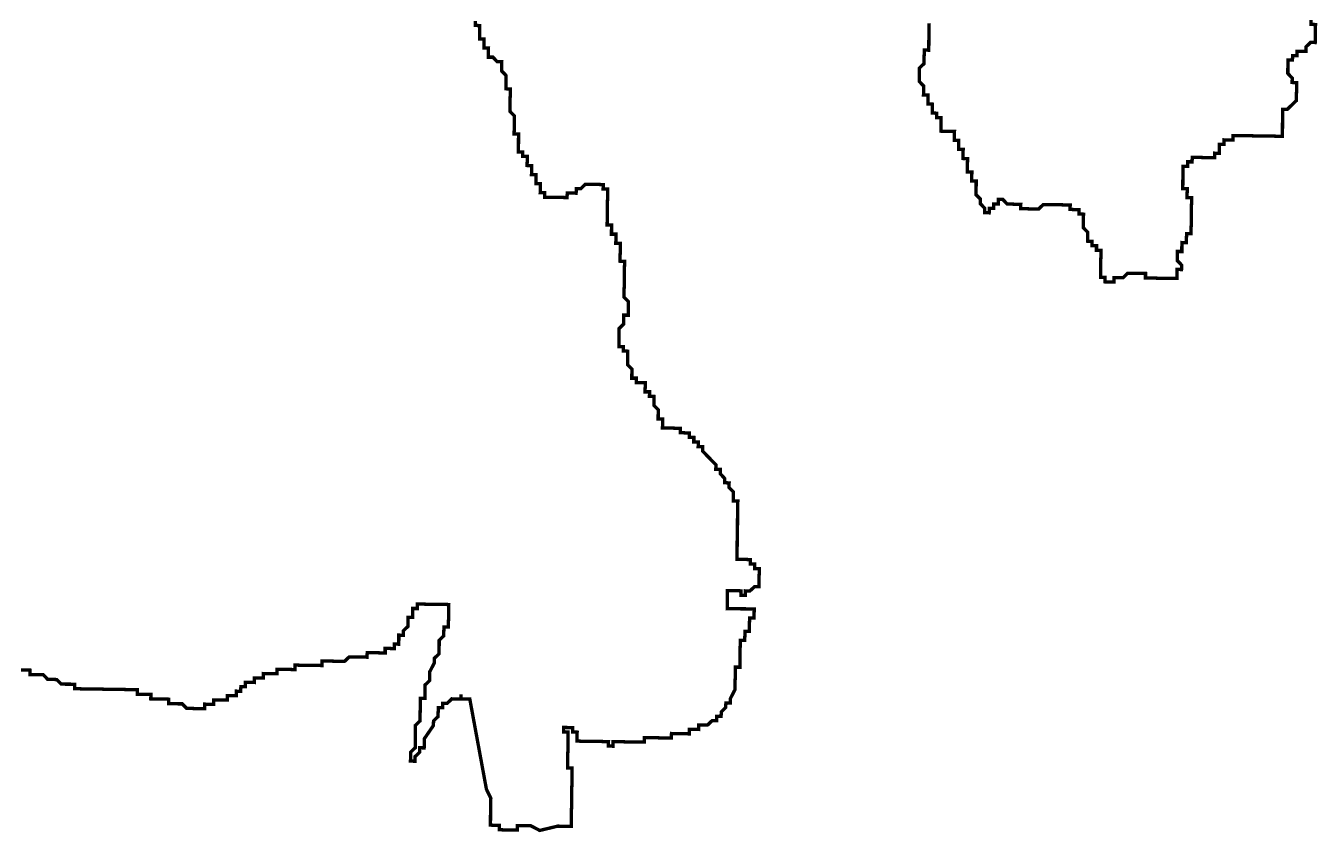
# Model space of a CAD drawing. Header units: metres. Extents: x 257673 to 289848, y 2129691 to 2228029.
# Drawn here: x 273009 to 274152, y 2154654 to 2155368 of the extents above; entities that cross this region are included whole.
import ezdxf

# ---------------------------------------------------------------- set-up
doc = ezdxf.new("R2010")
doc.units = ezdxf.units.M
doc.header["$MEASUREMENT"] = 0
doc.layers.add('HAZARDS LINE', color=1, linetype='Continuous')

msp = doc.modelspace()

# ---------------------------------------------------------------- linework, layer by layer
at = {"layer": 'HAZARDS LINE', "lineweight": 18}
for points in [[(273005, 2154797.4, 2.98, 2.98, 0), (273009, 2154797.4, 2.98, 2.98, 0), (273013, 2154797.3, 2.98, 2.98, 0), (273012.9, 2154793.3, 2.98, 2.98, 0), (273016.9, 2154793.3, 2.98, 2.98, 0), (273020.8, 2154793.2, 2.98, 2.98, 0), (273024.8, 2154793.2, 2.98, 2.98, 0), (273028.7, 2154789.1, 2.98, 2.98, 0), (273032.7, 2154789.1, 2.98, 2.98, 0), (273036.7, 2154789, 2.98, 2.98, 0), (273040.6, 2154785, 2.98, 2.98, 0), (273044.6, 2154784.9, 2.98, 2.98, 0), (273048.6, 2154784.9, 2.98, 2.98, 0), (273052.5, 2154784.8, 2.98, 2.98, 0), (273052.5, 2154780.8, 2.98, 2.98, 0), (273056.4, 2154780.8, 2.98, 2.98, 0), (273060.4, 2154780.7, 2.98, 2.98, 0), (273064.4, 2154780.7, 2.98, 2.98, 0), (273068.4, 2154780.6, 2.98, 2.98, 0), (273072.3, 2154780.5, 2.98, 2.98, 0), (273076.3, 2154780.5, 2.98, 2.98, 0), (273080.3, 2154780.4, 2.98, 2.98, 0), (273084.3, 2154780.4, 2.98, 2.98, 0), (273088.2, 2154780.3, 2.98, 2.98, 0), (273092.2, 2154780.2, 2.98, 2.98, 0), (273096.2, 2154780.2, 2.98, 2.98, 0), (273100.2, 2154780.1, 2.98, 2.98, 0), (273104.1, 2154780.1, 2.98, 2.98, 0), (273108.1, 2154780, 2.98, 2.98, 0), (273108.1, 2154776, 2.98, 2.98, 0), (273112, 2154776, 2.98, 2.98, 0), (273116, 2154775.9, 2.98, 2.98, 0), (273120, 2154775.8, 2.98, 2.98, 0), (273119.9, 2154771.9, 2.98, 2.98, 0), (273123.9, 2154771.8, 2.98, 2.98, 0), (273127.9, 2154771.8, 2.98, 2.98, 0), (273131.8, 2154771.7, 2.98, 2.98, 0), (273135.8, 2154771.6, 2.98, 2.98, 0), (273135.8, 2154767.7, 2.98, 2.98, 0), (273139.7, 2154767.6, 2.98, 2.98, 0), (273143.7, 2154767.5, 2.98, 2.98, 0), (273147.7, 2154767.5, 2.98, 2.98, 0), (273151.6, 2154763.5, 2.98, 2.98, 0), (273155.6, 2154763.4, 2.98, 2.98, 0), (273159.6, 2154763.3, 2.98, 2.98, 0), (273163.5, 2154763.3, 2.98, 2.98, 0), (273167.5, 2154763.2, 2.98, 2.98, 0), (273167.6, 2154767.2, 2.98, 2.98, 0), (273171.5, 2154767.1, 2.98, 2.98, 0), (273175.5, 2154767.1, 2.98, 2.98, 0), (273175.6, 2154771, 2.98, 2.98, 0), (273179.5, 2154771, 2.98, 2.98, 0), (273183.5, 2154770.9, 2.98, 2.98, 0), (273187.5, 2154770.9, 2.98, 2.98, 0), (273187.6, 2154774.8, 2.98, 2.98, 0), (273191.5, 2154774.8, 2.98, 2.98, 0), (273195.5, 2154774.7, 2.98, 2.98, 0), (273195.6, 2154778.7, 2.98, 2.98, 0), (273199.5, 2154778.6, 2.98, 2.98, 0), (273199.6, 2154782.6, 2.98, 2.98, 0), (273203.6, 2154782.6, 2.98, 2.98, 0), (273203.6, 2154786.5, 2.98, 2.98, 0), (273207.6, 2154786.5, 2.98, 2.98, 0), (273211.6, 2154786.4, 2.98, 2.98, 0), (273211.6, 2154790.4, 2.98, 2.98, 0), (273215.6, 2154790.3, 2.98, 2.98, 0), (273219.6, 2154790.3, 2.98, 2.98, 0), (273219.6, 2154794.3, 2.98, 2.98, 0), (273223.6, 2154794.2, 2.98, 2.98, 0), (273227.6, 2154794.1, 2.98, 2.98, 0), (273231.6, 2154794.1, 2.98, 2.98, 0), (273231.6, 2154798.1, 2.98, 2.98, 0), (273235.6, 2154798, 2.98, 2.98, 0), (273239.6, 2154797.9, 2.98, 2.98, 0), (273243.6, 2154797.9, 2.98, 2.98, 0), (273247.5, 2154797.8, 2.98, 2.98, 0), (273247.6, 2154801.8, 2.98, 2.98, 0), (273251.6, 2154801.7, 2.98, 2.98, 0), (273255.5, 2154801.7, 2.98, 2.98, 0), (273259.5, 2154801.6, 2.98, 2.98, 0), (273263.5, 2154801.6, 2.98, 2.98, 0), (273267.5, 2154801.5, 2.98, 2.98, 0), (273271.4, 2154801.4, 2.98, 2.98, 0), (273271.5, 2154805.4, 2.98, 2.98, 0), (273275.5, 2154805.4, 2.98, 2.98, 0), (273279.5, 2154805.3, 2.98, 2.98, 0), (273283.4, 2154805.2, 2.98, 2.98, 0), (273287.4, 2154805.2, 2.98, 2.98, 0), (273291.4, 2154805.1, 2.98, 2.98, 0), (273295.4, 2154809, 2.98, 2.98, 0), (273299.4, 2154809, 2.98, 2.98, 0), (273303.4, 2154808.9, 2.98, 2.98, 0), (273307.3, 2154808.9, 2.98, 2.98, 0), (273311.3, 2154808.8, 2.98, 2.98, 0), (273311.4, 2154812.8, 2.98, 2.98, 0), (273319.3, 2154812.7, 2.98, 2.98, 0), (273323.3, 2154812.6, 2.98, 2.98, 0), (273327.3, 2154812.5, 2.98, 2.98, 0), (273327.3, 2154816.5, 2.98, 2.98, 0), (273331.3, 2154816.5, 2.98, 2.98, 0), (273335.3, 2154816.4, 2.98, 2.98, 0), (273335.3, 2154820.4, 2.98, 2.98, 0), (273339.3, 2154820.3, 2.98, 2.98, 0), (273339.4, 2154824.3, 2.98, 2.98, 0), (273339.4, 2154828.3, 2.98, 2.98, 0), (273343.4, 2154828.2, 2.98, 2.98, 0), (273343.5, 2154832.2, 2.98, 2.98, 0), (273347.5, 2154836.1, 2.98, 2.98, 0), (273347.6, 2154840.1, 2.98, 2.98, 0), (273347.6, 2154844, 2.98, 2.98, 0), (273351.6, 2154844, 2.98, 2.98, 0), (273351.6, 2154848, 2.98, 2.98, 0), (273351.7, 2154851.9, 2.98, 2.98, 0), (273355.7, 2154851.9, 2.98, 2.98, 0), (273355.7, 2154855.9, 2.98, 2.98, 0), (273359.7, 2154855.8, 2.98, 2.98, 0), (273363.7, 2154855.7, 2.98, 2.98, 0), (273367.7, 2154855.7, 2.98, 2.98, 0), (273371.6, 2154855.6, 2.98, 2.98, 0), (273375.6, 2154855.6, 2.98, 2.98, 0), (273379.6, 2154855.5, 2.98, 2.98, 0), (273383.6, 2154855.4, 2.98, 2.98, 0), (273383.5, 2154851.5, 2.98, 2.98, 0), (273383.4, 2154847.5, 2.98, 2.98, 0), (273383.4, 2154843.5, 2.98, 2.98, 0), (273383.3, 2154839.5, 2.98, 2.98, 0), (273383.3, 2154835.6, 2.98, 2.98, 0), (273379.3, 2154835.6, 2.98, 2.98, 0), (273379.2, 2154831.6, 2.98, 2.98, 0), (273379.2, 2154827.7, 2.98, 2.98, 0), (273375.1, 2154823.8, 2.98, 2.98, 0), (273375.1, 2154819.8, 2.98, 2.98, 0), (273375, 2154815.8, 2.98, 2.98, 0), (273375, 2154811.8, 2.98, 2.98, 0), (273370.9, 2154807.9, 2.98, 2.98, 0), (273370.9, 2154803.9, 2.98, 2.98, 0), (273366.8, 2154796, 2.98, 2.98, 0), (273366.7, 2154792.1, 2.98, 2.98, 0), (273366.7, 2154788.1, 2.98, 2.98, 0), (273362.6, 2154784.2, 2.98, 2.98, 0), (273362.5, 2154776.2, 2.98, 2.98, 0), (273362.5, 2154772.3, 2.98, 2.98, 0), (273358.5, 2154772.3, 2.98, 2.98, 0), (273358.4, 2154768.3, 2.98, 2.98, 0), (273358.2, 2154756.4, 2.98, 2.98, 0), (273358.2, 2154752.4, 2.98, 2.98, 0), (273354.1, 2154748.5, 2.98, 2.98, 0), (273354.1, 2154744.5, 2.98, 2.98, 0), (273354, 2154736.6, 2.98, 2.98, 0), (273353.9, 2154728.6, 2.98, 2.98, 0), (273349.8, 2154724.7, 2.98, 2.98, 0), (273349.8, 2154720.7, 2.98, 2.98, 0), (273349.7, 2154716.8, 2.98, 2.98, 0), (273353.7, 2154716.7, 2.98, 2.98, 0), (273353.7, 2154720.7, 2.98, 2.98, 0), (273357.8, 2154724.6, 2.98, 2.98, 0), (273357.8, 2154728.6, 2.98, 2.98, 0), (273361.8, 2154728.5, 2.98, 2.98, 0), (273361.9, 2154732.5, 2.98, 2.98, 0), (273361.9, 2154736.5, 2.98, 2.98, 0), (273370, 2154748.3, 2.98, 2.98, 0), (273370.1, 2154752.3, 2.98, 2.98, 0), (273374.1, 2154756.2, 2.98, 2.98, 0), (273374.2, 2154760.1, 2.98, 2.98, 0), (273374.3, 2154764.1, 2.98, 2.98, 0), (273378.2, 2154764.1, 2.98, 2.98, 0), (273378.3, 2154768, 2.98, 2.98, 0), (273382.3, 2154768, 2.98, 2.98, 0), (273386.3, 2154771.9, 2.98, 2.98, 0), (273390.3, 2154771.8, 2.98, 2.98, 0), (273394.3, 2154771.8, 2.98, 2.98, 0), (273394.3, 2154775.8, 2.98, 2.98, 0), (273394.3, 2154771.8, 2.98, 2.98, 0), (273398.2, 2154771.7, 2.98, 2.98, 0), (273402.2, 2154771.7, 2.98, 2.98, 0), (273416.9, 2154691.9, 2.98, 2.98, 0), (273420.8, 2154683.9, 2.98, 2.98, 0), (273420.7, 2154679.9, 2.98, 2.98, 0), (273420.7, 2154676, 2.98, 2.98, 0), (273420.6, 2154672, 2.98, 2.98, 0), (273420.5, 2154668, 2.98, 2.98, 0), (273420.5, 2154664, 2.98, 2.98, 0), (273420.4, 2154660.1, 2.98, 2.98, 0), (273424.4, 2154660, 2.98, 2.98, 0), (273428.4, 2154659.9, 2.98, 2.98, 0), (273428.3, 2154656, 2.98, 2.98, 0), (273432.3, 2154655.9, 2.98, 2.98, 0), (273436.3, 2154655.8, 2.98, 2.98, 0), (273440.2, 2154655.8, 2.98, 2.98, 0), (273444.2, 2154655.7, 2.98, 2.98, 0), (273444.3, 2154659.7, 2.98, 2.98, 0), (273448.2, 2154659.6, 2.98, 2.98, 0), (273452.2, 2154659.6, 2.98, 2.98, 0), (273456.2, 2154659.5, 2.98, 2.98, 0), (273464.1, 2154655.4, 2.98, 2.98, 0), (273480, 2154659.2, 2.98, 2.98, 0), (273484, 2154659.1, 2.98, 2.98, 0), (273488, 2154659, 2.98, 2.98, 0), (273492, 2154659, 2.98, 2.98, 0), (273492, 2154663, 2.98, 2.98, 0), (273492.1, 2154666.9, 2.98, 2.98, 0), (273492.1, 2154670.9, 2.98, 2.98, 0), (273492.2, 2154674.9, 2.98, 2.98, 0), (273492.3, 2154678.9, 2.98, 2.98, 0), (273492.3, 2154682.8, 2.98, 2.98, 0), (273492.4, 2154686.8, 2.98, 2.98, 0), (273492.4, 2154690.8, 2.98, 2.98, 0), (273492.5, 2154694.8, 2.98, 2.98, 0), (273492.6, 2154698.7, 2.98, 2.98, 0), (273492.6, 2154702.7, 2.98, 2.98, 0), (273492.7, 2154706.7, 2.98, 2.98, 0), (273492.7, 2154710.7, 2.98, 2.98, 0), (273488.8, 2154710.7, 2.98, 2.98, 0), (273488.8, 2154714.7, 2.98, 2.98, 0), (273488.9, 2154718.7, 2.98, 2.98, 0), (273488.9, 2154722.7, 2.98, 2.98, 0), (273489, 2154726.6, 2.98, 2.98, 0), (273489.1, 2154730.6, 2.98, 2.98, 0), (273489.1, 2154734.6, 2.98, 2.98, 0), (273489.2, 2154738.6, 2.98, 2.98, 0), (273489.2, 2154742.5, 2.98, 2.98, 0), (273485.3, 2154742.6, 2.98, 2.98, 0), (273485.3, 2154746.6, 2.98, 2.98, 0), (273489.3, 2154746.5, 2.98, 2.98, 0), (273493.3, 2154746.5, 2.98, 2.98, 0), (273493.2, 2154742.5, 2.98, 2.98, 0), (273497.2, 2154742.4, 2.98, 2.98, 0), (273497.1, 2154738.4, 2.98, 2.98, 0), (273497.1, 2154734.5, 2.98, 2.98, 0), (273501, 2154734.4, 2.98, 2.98, 0), (273505, 2154734.3, 2.98, 2.98, 0), (273509, 2154734.3, 2.98, 2.98, 0), (273513, 2154734.2, 2.98, 2.98, 0), (273516.9, 2154734.2, 2.98, 2.98, 0), (273520.9, 2154734.1, 2.98, 2.98, 0), (273524.9, 2154734.1, 2.98, 2.98, 0), (273524.8, 2154730.1, 2.98, 2.98, 0), (273528.8, 2154730, 2.98, 2.98, 0), (273528.9, 2154734, 2.98, 2.98, 0), (273532.8, 2154733.9, 2.98, 2.98, 0), (273536.8, 2154733.9, 2.98, 2.98, 0), (273540.8, 2154733.8, 2.98, 2.98, 0), (273544.8, 2154733.8, 2.98, 2.98, 0), (273548.7, 2154733.7, 2.98, 2.98, 0), (273552.7, 2154733.6, 2.98, 2.98, 0), (273556.7, 2154733.6, 2.98, 2.98, 0), (273556.7, 2154737.6, 2.98, 2.98, 0), (273560.7, 2154737.5, 2.98, 2.98, 0), (273564.7, 2154737.4, 2.98, 2.98, 0), (273568.7, 2154737.4, 2.98, 2.98, 0), (273572.6, 2154737.3, 2.98, 2.98, 0), (273576.6, 2154737.3, 2.98, 2.98, 0), (273580.6, 2154737.2, 2.98, 2.98, 0), (273580.7, 2154741.2, 2.98, 2.98, 0), (273584.6, 2154741.1, 2.98, 2.98, 0), (273588.6, 2154741.1, 2.98, 2.98, 0), (273592.6, 2154741, 2.98, 2.98, 0), (273596.6, 2154740.9, 2.98, 2.98, 0), (273596.6, 2154744.9, 2.98, 2.98, 0), (273600.6, 2154744.9, 2.98, 2.98, 0), (273604.6, 2154744.8, 2.98, 2.98, 0), (273604.6, 2154748.8, 2.98, 2.98, 0), (273608.6, 2154748.7, 2.98, 2.98, 0), (273612.6, 2154748.7, 2.98, 2.98, 0), (273616.6, 2154752.6, 2.98, 2.98, 0), (273620.6, 2154752.5, 2.98, 2.98, 0), (273620.6, 2154756.5, 2.98, 2.98, 0), (273624.6, 2154756.4, 2.98, 2.98, 0), (273624.7, 2154760.4, 2.98, 2.98, 0), (273628.7, 2154764.3, 2.98, 2.98, 0), (273628.8, 2154768.3, 2.98, 2.98, 0), (273632.7, 2154768.2, 2.98, 2.98, 0), (273632.8, 2154772.2, 2.98, 2.98, 0), (273636.9, 2154780.1, 2.98, 2.98, 0), (273637, 2154784.1, 2.98, 2.98, 0), (273637, 2154788.1, 2.98, 2.98, 0), (273637.1, 2154792, 2.98, 2.98, 0), (273637.1, 2154796, 2.98, 2.98, 0), (273637.2, 2154800, 2.98, 2.98, 0), (273641.2, 2154799.9, 2.98, 2.98, 0), (273641.2, 2154803.9, 2.98, 2.98, 0), (273641.3, 2154807.9, 2.98, 2.98, 0), (273641.3, 2154811.9, 2.98, 2.98, 0), (273641.4, 2154815.8, 2.98, 2.98, 0), (273641.5, 2154819.8, 2.98, 2.98, 0), (273641.5, 2154823.8, 2.98, 2.98, 0), (273645.5, 2154823.7, 2.98, 2.98, 0), (273645.6, 2154827.7, 2.98, 2.98, 0), (273645.6, 2154831.7, 2.98, 2.98, 0), (273649.6, 2154831.6, 2.98, 2.98, 0), (273649.6, 2154835.6, 2.98, 2.98, 0), (273649.7, 2154839.6, 2.98, 2.98, 0), (273649.8, 2154843.5, 2.98, 2.98, 0), (273653.7, 2154843.5, 2.98, 2.98, 0), (273653.8, 2154847.5, 2.98, 2.98, 0), (273653.9, 2154851.4, 2.98, 2.98, 0), (273649.9, 2154851.5, 2.98, 2.98, 0), (273645.9, 2154851.6, 2.98, 2.98, 0), (273641.9, 2154851.6, 2.98, 2.98, 0), (273638, 2154851.7, 2.98, 2.98, 0), (273634, 2154851.7, 2.98, 2.98, 0), (273630, 2154851.8, 2.98, 2.98, 0), (273630.1, 2154855.8, 2.98, 2.98, 0), (273630.1, 2154859.7, 2.98, 2.98, 0), (273630.2, 2154863.7, 2.98, 2.98, 0), (273630.2, 2154867.7, 2.98, 2.98, 0), (273634.2, 2154867.6, 2.98, 2.98, 0), (273638.2, 2154867.6, 2.98, 2.98, 0), (273642.2, 2154867.5, 2.98, 2.98, 0), (273642.1, 2154863.5, 2.98, 2.98, 0), (273646.1, 2154863.5, 2.98, 2.98, 0), (273646.1, 2154867.5, 2.98, 2.98, 0), (273650.1, 2154867.4, 2.98, 2.98, 0), (273654.2, 2154871.3, 2.98, 2.98, 0), (273658.1, 2154871.3, 2.98, 2.98, 0), (273658.2, 2154875.2, 2.98, 2.98, 0), (273658.2, 2154879.2, 2.98, 2.98, 0), (273658.3, 2154883.2, 2.98, 2.98, 0), (273658.4, 2154887.2, 2.98, 2.98, 0), (273654.4, 2154887.2, 2.98, 2.98, 0), (273654.4, 2154891.2, 2.98, 2.98, 0), (273650.5, 2154891.2, 2.98, 2.98, 0), (273650.5, 2154895.2, 2.98, 2.98, 0), (273646.6, 2154895.3, 2.98, 2.98, 0), (273642.6, 2154895.3, 2.98, 2.98, 0), (273638.6, 2154895.4, 2.98, 2.98, 0), (273638.7, 2154899.4, 2.98, 2.98, 0), (273638.7, 2154903.4, 2.98, 2.98, 0), (273638.8, 2154907.3, 2.98, 2.98, 0), (273638.8, 2154911.3, 2.98, 2.98, 0), (273638.9, 2154915.3, 2.98, 2.98, 0), (273639, 2154919.3, 2.98, 2.98, 0), (273639.1, 2154927.2, 2.98, 2.98, 0), (273639.1, 2154931.2, 2.98, 2.98, 0), (273639.2, 2154935.2, 2.98, 2.98, 0), (273639.3, 2154939.1, 2.98, 2.98, 0), (273639.3, 2154943.1, 2.98, 2.98, 0), (273639.4, 2154947.1, 2.98, 2.98, 0), (273635.4, 2154947.1, 2.98, 2.98, 0), (273635.5, 2154951.1, 2.98, 2.98, 0), (273635.5, 2154955.1, 2.98, 2.98, 0), (273631.6, 2154959.1, 2.98, 2.98, 0), (273631.7, 2154963.1, 2.98, 2.98, 0), (273627.7, 2154963.2, 2.98, 2.98, 0), (273627.7, 2154967.1, 2.98, 2.98, 0), (273623.8, 2154971.2, 2.98, 2.98, 0), (273623.9, 2154975.1, 2.98, 2.98, 0), (273619.9, 2154975.2, 2.98, 2.98, 0), (273620, 2154979.2, 2.98, 2.98, 0), (273612.1, 2154987.2, 2.98, 2.98, 0), (273608.2, 2154991.3, 2.98, 2.98, 0), (273608.3, 2154995.3, 2.98, 2.98, 0), (273604.3, 2154995.3, 2.98, 2.98, 0), (273604.4, 2154999.3, 2.98, 2.98, 0), (273600.4, 2154999.4, 2.98, 2.98, 0), (273600.5, 2155003.3, 2.98, 2.98, 0), (273596.5, 2155003.4, 2.98, 2.98, 0), (273596.5, 2155007.4, 2.98, 2.98, 0), (273592.6, 2155007.4, 2.98, 2.98, 0), (273588.6, 2155007.5, 2.98, 2.98, 0), (273588.6, 2155011.5, 2.98, 2.98, 0), (273584.7, 2155011.5, 2.98, 2.98, 0), (273580.7, 2155011.6, 2.98, 2.98, 0), (273576.7, 2155011.6, 2.98, 2.98, 0), (273572.7, 2155011.7, 2.98, 2.98, 0), (273572.8, 2155015.7, 2.98, 2.98, 0), (273572.9, 2155019.6, 2.98, 2.98, 0), (273568.9, 2155019.7, 2.98, 2.98, 0), (273568.9, 2155023.7, 2.98, 2.98, 0), (273569, 2155027.7, 2.98, 2.98, 0), (273565.1, 2155031.7, 2.98, 2.98, 0), (273565.1, 2155035.7, 2.98, 2.98, 0), (273565.2, 2155039.6, 2.98, 2.98, 0), (273561.2, 2155039.7, 2.98, 2.98, 0), (273561.3, 2155043.7, 2.98, 2.98, 0), (273557.3, 2155043.7, 2.98, 2.98, 0), (273557.4, 2155047.7, 2.98, 2.98, 0), (273557.4, 2155051.7, 2.98, 2.98, 0), (273553.5, 2155051.7, 2.98, 2.98, 0), (273549.5, 2155051.8, 2.98, 2.98, 0), (273549.5, 2155055.8, 2.98, 2.98, 0), (273545.6, 2155055.8, 2.98, 2.98, 0), (273545.6, 2155059.8, 2.98, 2.98, 0), (273545.7, 2155063.8, 2.98, 2.98, 0), (273541.8, 2155067.8, 2.98, 2.98, 0), (273541.8, 2155071.8, 2.98, 2.98, 0), (273541.9, 2155075.8, 2.98, 2.98, 0), (273541.9, 2155079.7, 2.98, 2.98, 0), (273538, 2155079.8, 2.98, 2.98, 0), (273538, 2155083.8, 2.98, 2.98, 0), (273534.1, 2155083.8, 2.98, 2.98, 0), (273534.1, 2155087.8, 2.98, 2.98, 0), (273534.2, 2155091.8, 2.98, 2.98, 0), (273534.2, 2155095.8, 2.98, 2.98, 0), (273534.3, 2155099.7, 2.98, 2.98, 0), (273538.3, 2155103.7, 2.98, 2.98, 0), (273538.4, 2155107.6, 2.98, 2.98, 0), (273538.4, 2155111.6, 2.98, 2.98, 0), (273542.4, 2155111.6, 2.98, 2.98, 0), (273542.5, 2155115.5, 2.98, 2.98, 0), (273542.5, 2155119.5, 2.98, 2.98, 0), (273542.6, 2155123.5, 2.98, 2.98, 0), (273538.7, 2155127.5, 2.98, 2.98, 0), (273538.7, 2155131.5, 2.98, 2.98, 0), (273538.8, 2155135.5, 2.98, 2.98, 0), (273538.9, 2155139.4, 2.98, 2.98, 0), (273538.9, 2155143.4, 2.98, 2.98, 0), (273539, 2155147.4, 2.98, 2.98, 0), (273539, 2155151.4, 2.98, 2.98, 0), (273539.1, 2155155.3, 2.98, 2.98, 0), (273539.2, 2155159.3, 2.98, 2.98, 0), (273535.2, 2155159.4, 2.98, 2.98, 0), (273535.2, 2155163.4, 2.98, 2.98, 0), (273535.3, 2155167.3, 2.98, 2.98, 0), (273535.4, 2155171.3, 2.98, 2.98, 0), (273535.4, 2155175.3, 2.98, 2.98, 0), (273531.4, 2155175.3, 2.98, 2.98, 0), (273531.5, 2155179.3, 2.98, 2.98, 0), (273531.6, 2155183.3, 2.98, 2.98, 0), (273527.6, 2155183.3, 2.98, 2.98, 0), (273527.6, 2155187.3, 2.98, 2.98, 0), (273527.7, 2155191.3, 2.98, 2.98, 0), (273523.7, 2155191.4, 2.98, 2.98, 0), (273523.8, 2155195.3, 2.98, 2.98, 0), (273523.8, 2155199.3, 2.98, 2.98, 0), (273523.9, 2155203.3, 2.98, 2.98, 0), (273524, 2155207.3, 2.98, 2.98, 0), (273524, 2155211.2, 2.98, 2.98, 0), (273524.1, 2155215.2, 2.98, 2.98, 0), (273524.1, 2155219.2, 2.98, 2.98, 0), (273524.2, 2155223.2, 2.98, 2.98, 0), (273520.2, 2155223.2, 2.98, 2.98, 0), (273520.3, 2155227.2, 2.98, 2.98, 0), (273516.3, 2155227.3, 2.98, 2.98, 0), (273512.3, 2155227.3, 2.98, 2.98, 0), (273508.4, 2155227.4, 2.98, 2.98, 0), (273504.4, 2155227.4, 2.98, 2.98, 0), (273500.3, 2155223.5, 2.98, 2.98, 0), (273496.4, 2155223.6, 2.98, 2.98, 0), (273496.3, 2155219.6, 2.98, 2.98, 0), (273492.3, 2155219.7, 2.98, 2.98, 0), (273488.4, 2155219.7, 2.98, 2.98, 0), (273488.3, 2155215.7, 2.98, 2.98, 0), (273484.3, 2155215.8, 2.98, 2.98, 0), (273480.4, 2155215.9, 2.98, 2.98, 0), (273476.4, 2155215.9, 2.98, 2.98, 0), (273472.4, 2155216, 2.98, 2.98, 0), (273468.4, 2155216, 2.98, 2.98, 0), (273468.5, 2155220, 2.98, 2.98, 0), (273464.5, 2155220.1, 2.98, 2.98, 0), (273464.6, 2155224, 2.98, 2.98, 0), (273464.6, 2155228, 2.98, 2.98, 0), (273460.7, 2155228.1, 2.98, 2.98, 0), (273460.7, 2155232.1, 2.98, 2.98, 0), (273460.8, 2155236, 2.98, 2.98, 0), (273456.8, 2155236.1, 2.98, 2.98, 0), (273456.9, 2155240.1, 2.98, 2.98, 0), (273456.9, 2155244, 2.98, 2.98, 0), (273452.9, 2155244.1, 2.98, 2.98, 0), (273453, 2155248.1, 2.98, 2.98, 0), (273453.1, 2155252.1, 2.98, 2.98, 0), (273449.1, 2155252.1, 2.98, 2.98, 0), (273449.1, 2155256.1, 2.98, 2.98, 0), (273445.2, 2155256.1, 2.98, 2.98, 0), (273445.2, 2155260.1, 2.98, 2.98, 0), (273445.3, 2155264.1, 2.98, 2.98, 0), (273445.3, 2155268.1, 2.98, 2.98, 0), (273445.4, 2155272, 2.98, 2.98, 0), (273441.4, 2155272.1, 2.98, 2.98, 0), (273441.5, 2155276.1, 2.98, 2.98, 0), (273441.6, 2155280.1, 2.98, 2.98, 0), (273441.6, 2155284, 2.98, 2.98, 0), (273441.7, 2155288, 2.98, 2.98, 0), (273437.8, 2155292, 2.98, 2.98, 0), (273437.8, 2155296, 2.98, 2.98, 0), (273437.9, 2155300, 2.98, 2.98, 0), (273437.9, 2155304, 2.98, 2.98, 0), (273438, 2155307.9, 2.98, 2.98, 0), (273438, 2155311.9, 2.98, 2.98, 0), (273434.1, 2155312, 2.98, 2.98, 0), (273434.1, 2155316, 2.98, 2.98, 0), (273434.2, 2155319.9, 2.98, 2.98, 0), (273434.2, 2155323.9, 2.98, 2.98, 0), (273430.3, 2155327.9, 2.98, 2.98, 0), (273430.4, 2155331.9, 2.98, 2.98, 0), (273430.5, 2155335.9, 2.98, 2.98, 0), (273426.5, 2155336, 2.98, 2.98, 0), (273422.6, 2155340, 2.98, 2.98, 0), (273418.6, 2155340, 2.98, 2.98, 0), (273418.6, 2155344, 2.98, 2.98, 0), (273418.7, 2155348, 2.98, 2.98, 0), (273414.7, 2155348.1, 2.98, 2.98, 0), (273414.8, 2155352, 2.98, 2.98, 0), (273414.8, 2155356, 2.98, 2.98, 0), (273410.9, 2155356.1, 2.98, 2.98, 0), (273410.9, 2155360, 2.98, 2.98, 0), (273411, 2155364, 2.98, 2.98, 0), (273411, 2155368, 2.98, 2.98, 0), (273407.1, 2155368.1, 2.98, 2.98, 0), (273407.1, 2155372, 2.98, 2.98, 0)], [(273808.7, 2155370, 2.98, 2.98, 0), (273808.6, 2155366.1, 2.98, 2.98, 0), (273808.5, 2155362.1, 2.98, 2.98, 0), (273808.5, 2155358.1, 2.98, 2.98, 0), (273808.4, 2155354.1, 2.98, 2.98, 0), (273808.4, 2155350.2, 2.98, 2.98, 0), (273808.3, 2155346.2, 2.98, 2.98, 0), (273804.3, 2155346.3, 2.98, 2.98, 0), (273804.3, 2155342.3, 2.98, 2.98, 0), (273804.2, 2155338.3, 2.98, 2.98, 0), (273804.2, 2155334.3, 2.98, 2.98, 0), (273800.1, 2155330.4, 2.98, 2.98, 0), (273800.1, 2155326.4, 2.98, 2.98, 0), (273800, 2155322.5, 2.98, 2.98, 0), (273799.9, 2155318.5, 2.98, 2.98, 0), (273803.9, 2155314.4, 2.98, 2.98, 0), (273803.8, 2155310.5, 2.98, 2.98, 0), (273803.7, 2155306.5, 2.98, 2.98, 0), (273807.7, 2155306.4, 2.98, 2.98, 0), (273807.7, 2155302.5, 2.98, 2.98, 0), (273807.6, 2155298.5, 2.98, 2.98, 0), (273811.6, 2155298.4, 2.98, 2.98, 0), (273811.5, 2155294.5, 2.98, 2.98, 0), (273811.5, 2155290.5, 2.98, 2.98, 0), (273815.4, 2155290.4, 2.98, 2.98, 0), (273815.4, 2155286.4, 2.98, 2.98, 0), (273819.3, 2155286.4, 2.98, 2.98, 0), (273819.3, 2155282.4, 2.98, 2.98, 0), (273819.2, 2155278.4, 2.98, 2.98, 0), (273819.2, 2155274.5, 2.98, 2.98, 0), (273823.1, 2155274.4, 2.98, 2.98, 0), (273827.1, 2155274.3, 2.98, 2.98, 0), (273831.1, 2155274.3, 2.98, 2.98, 0), (273831, 2155270.3, 2.98, 2.98, 0), (273831, 2155266.3, 2.98, 2.98, 0), (273834.9, 2155266.3, 2.98, 2.98, 0), (273834.9, 2155262.3, 2.98, 2.98, 0), (273834.8, 2155258.3, 2.98, 2.98, 0), (273838.8, 2155258.3, 2.98, 2.98, 0), (273838.7, 2155254.3, 2.98, 2.98, 0), (273838.7, 2155250.3, 2.98, 2.98, 0), (273842.7, 2155250.2, 2.98, 2.98, 0), (273842.6, 2155246.3, 2.98, 2.98, 0), (273842.5, 2155242.3, 2.98, 2.98, 0), (273842.5, 2155238.3, 2.98, 2.98, 0), (273846.5, 2155238.3, 2.98, 2.98, 0), (273846.4, 2155234.3, 2.98, 2.98, 0), (273846.3, 2155230.3, 2.98, 2.98, 0), (273850.3, 2155230.3, 2.98, 2.98, 0), (273850.3, 2155226.3, 2.98, 2.98, 0), (273850.2, 2155222.3, 2.98, 2.98, 0), (273850.1, 2155218.3, 2.98, 2.98, 0), (273854.1, 2155214.3, 2.98, 2.98, 0), (273854, 2155210.3, 2.98, 2.98, 0), (273857.9, 2155206.3, 2.98, 2.98, 0), (273857.9, 2155202.3, 2.98, 2.98, 0), (273861.8, 2155202.2, 2.98, 2.98, 0), (273861.9, 2155206.2, 2.98, 2.98, 0), (273865.9, 2155206.2, 2.98, 2.98, 0), (273865.9, 2155210.1, 2.98, 2.98, 0), (273869.9, 2155210.1, 2.98, 2.98, 0), (273870, 2155214.1, 2.98, 2.98, 0), (273873.9, 2155214, 2.98, 2.98, 0), (273877.8, 2155210, 2.98, 2.98, 0), (273881.8, 2155209.9, 2.98, 2.98, 0), (273885.8, 2155209.8, 2.98, 2.98, 0), (273889.8, 2155209.8, 2.98, 2.98, 0), (273889.7, 2155205.8, 2.98, 2.98, 0), (273893.7, 2155205.8, 2.98, 2.98, 0), (273897.7, 2155205.7, 2.98, 2.98, 0), (273901.6, 2155205.6, 2.98, 2.98, 0), (273905.6, 2155205.6, 2.98, 2.98, 0), (273909.6, 2155209.5, 2.98, 2.98, 0), (273913.6, 2155209.4, 2.98, 2.98, 0), (273917.6, 2155209.4, 2.98, 2.98, 0), (273921.6, 2155209.3, 2.98, 2.98, 0), (273925.5, 2155209.3, 2.98, 2.98, 0), (273929.5, 2155209.2, 2.98, 2.98, 0), (273933.5, 2155209.1, 2.98, 2.98, 0), (273933.4, 2155205.2, 2.98, 2.98, 0), (273937.4, 2155205.1, 2.98, 2.98, 0), (273941.4, 2155205, 2.98, 2.98, 0), (273941.3, 2155201.1, 2.98, 2.98, 0), (273945.3, 2155201, 2.98, 2.98, 0), (273945.2, 2155197, 2.98, 2.98, 0), (273945.2, 2155193.1, 2.98, 2.98, 0), (273945.1, 2155189.1, 2.98, 2.98, 0), (273949, 2155185, 2.98, 2.98, 0), (273949, 2155181.1, 2.98, 2.98, 0), (273948.9, 2155177.1, 2.98, 2.98, 0), (273952.9, 2155177, 2.98, 2.98, 0), (273952.8, 2155173.1, 2.98, 2.98, 0), (273956.8, 2155173, 2.98, 2.98, 0), (273956.8, 2155169, 2.98, 2.98, 0), (273960.7, 2155169, 2.98, 2.98, 0), (273960.7, 2155165, 2.98, 2.98, 0), (273960.6, 2155161, 2.98, 2.98, 0), (273960.6, 2155157, 2.98, 2.98, 0), (273960.5, 2155153.1, 2.98, 2.98, 0), (273960.4, 2155149.1, 2.98, 2.98, 0), (273960.4, 2155145.1, 2.98, 2.98, 0), (273964.4, 2155145.1, 2.98, 2.98, 0), (273964.3, 2155141.1, 2.98, 2.98, 0), (273968.3, 2155141, 2.98, 2.98, 0), (273972.2, 2155141, 2.98, 2.98, 0), (273972.3, 2155144.9, 2.98, 2.98, 0), (273976.3, 2155144.9, 2.98, 2.98, 0), (273980.3, 2155144.8, 2.98, 2.98, 0), (273984.3, 2155148.7, 2.98, 2.98, 0), (273988.3, 2155148.7, 2.98, 2.98, 0), (273992.2, 2155148.6, 2.98, 2.98, 0), (273996.2, 2155148.6, 2.98, 2.98, 0), (274000.2, 2155148.5, 2.98, 2.98, 0), (274000.1, 2155144.5, 2.98, 2.98, 0), (274004.1, 2155144.5, 2.98, 2.98, 0), (274008.1, 2155144.4, 2.98, 2.98, 0), (274012, 2155144.3, 2.98, 2.98, 0), (274016, 2155144.3, 2.98, 2.98, 0), (274020, 2155144.2, 2.98, 2.98, 0), (274024, 2155144.2, 2.98, 2.98, 0), (274027.9, 2155144.1, 2.98, 2.98, 0), (274028, 2155148.1, 2.98, 2.98, 0), (274028.1, 2155152.1, 2.98, 2.98, 0), (274032, 2155152, 2.98, 2.98, 0), (274032.1, 2155156, 2.98, 2.98, 0), (274028.2, 2155160, 2.98, 2.98, 0), (274028.2, 2155164, 2.98, 2.98, 0), (274028.3, 2155168, 2.98, 2.98, 0), (274032.3, 2155167.9, 2.98, 2.98, 0), (274032.3, 2155171.9, 2.98, 2.98, 0), (274032.4, 2155175.9, 2.98, 2.98, 0), (274036.4, 2155175.8, 2.98, 2.98, 0), (274036.4, 2155179.8, 2.98, 2.98, 0), (274036.5, 2155183.7, 2.98, 2.98, 0), (274040.5, 2155183.7, 2.98, 2.98, 0), (274040.5, 2155187.7, 2.98, 2.98, 0), (274040.6, 2155191.6, 2.98, 2.98, 0), (274040.6, 2155195.6, 2.98, 2.98, 0), (274040.7, 2155199.6, 2.98, 2.98, 0), (274040.8, 2155203.6, 2.98, 2.98, 0), (274040.8, 2155207.5, 2.98, 2.98, 0), (274040.9, 2155211.5, 2.98, 2.98, 0), (274040.9, 2155215.5, 2.98, 2.98, 0), (274037, 2155215.6, 2.98, 2.98, 0), (274037, 2155219.5, 2.98, 2.98, 0), (274037.1, 2155223.5, 2.98, 2.98, 0), (274033.1, 2155223.6, 2.98, 2.98, 0), (274033.2, 2155227.5, 2.98, 2.98, 0), (274033.2, 2155231.5, 2.98, 2.98, 0), (274033.3, 2155235.5, 2.98, 2.98, 0), (274033.3, 2155239.5, 2.98, 2.98, 0), (274033.4, 2155243.4, 2.98, 2.98, 0), (274037.4, 2155243.4, 2.98, 2.98, 0), (274037.4, 2155247.4, 2.98, 2.98, 0), (274041.4, 2155247.3, 2.98, 2.98, 0), (274041.5, 2155251.3, 2.98, 2.98, 0), (274045.4, 2155251.2, 2.98, 2.98, 0), (274049.4, 2155251.2, 2.98, 2.98, 0), (274053.4, 2155251.1, 2.98, 2.98, 0), (274057.4, 2155251, 2.98, 2.98, 0), (274061.3, 2155251, 2.98, 2.98, 0), (274061.4, 2155255, 2.98, 2.98, 0), (274065.4, 2155254.9, 2.98, 2.98, 0), (274065.4, 2155258.9, 2.98, 2.98, 0), (274065.5, 2155262.8, 2.98, 2.98, 0), (274069.5, 2155262.8, 2.98, 2.98, 0), (274069.5, 2155266.8, 2.98, 2.98, 0), (274073.5, 2155266.7, 2.98, 2.98, 0), (274077.5, 2155266.6, 2.98, 2.98, 0), (274077.5, 2155270.6, 2.98, 2.98, 0), (274081.5, 2155270.6, 2.98, 2.98, 0), (274085.5, 2155270.5, 2.98, 2.98, 0), (274089.5, 2155270.4, 2.98, 2.98, 0), (274093.4, 2155270.4, 2.98, 2.98, 0), (274097.4, 2155270.3, 2.98, 2.98, 0), (274101.4, 2155270.3, 2.98, 2.98, 0), (274105.4, 2155270.2, 2.98, 2.98, 0), (274109.3, 2155270.2, 2.98, 2.98, 0), (274113.3, 2155270.1, 2.98, 2.98, 0), (274117.3, 2155270, 2.98, 2.98, 0), (274121.3, 2155270, 2.98, 2.98, 0), (274121.3, 2155273.9, 2.98, 2.98, 0), (274121.4, 2155277.9, 2.98, 2.98, 0), (274121.4, 2155281.9, 2.98, 2.98, 0), (274121.5, 2155285.9, 2.98, 2.98, 0), (274121.6, 2155289.9, 2.98, 2.98, 0), (274121.6, 2155293.8, 2.98, 2.98, 0), (274125.6, 2155293.8, 2.98, 2.98, 0), (274129.6, 2155297.7, 2.98, 2.98, 0), (274133.7, 2155301.6, 2.98, 2.98, 0), (274133.7, 2155305.6, 2.98, 2.98, 0), (274133.8, 2155309.6, 2.98, 2.98, 0), (274133.8, 2155313.5, 2.98, 2.98, 0), (274133.9, 2155317.5, 2.98, 2.98, 0), (274129.9, 2155317.6, 2.98, 2.98, 0), (274130, 2155321.5, 2.98, 2.98, 0), (274126.1, 2155325.6, 2.98, 2.98, 0), (274126.1, 2155329.5, 2.98, 2.98, 0), (274126.2, 2155333.5, 2.98, 2.98, 0), (274126.2, 2155337.5, 2.98, 2.98, 0), (274130.2, 2155337.4, 2.98, 2.98, 0), (274130.3, 2155341.4, 2.98, 2.98, 0), (274134.2, 2155341.4, 2.98, 2.98, 0), (274134.3, 2155345.3, 2.98, 2.98, 0), (274138.3, 2155345.3, 2.98, 2.98, 0), (274142.3, 2155345.2, 2.98, 2.98, 0), (274142.3, 2155349.2, 2.98, 2.98, 0), (274146.3, 2155353.1, 2.98, 2.98, 0), (274150.3, 2155353, 2.98, 2.98, 0), (274150.4, 2155357, 2.98, 2.98, 0), (274150.4, 2155361, 2.98, 2.98, 0), (274150.5, 2155365, 2.98, 2.98, 0), (274150.6, 2155368.9, 2.98, 2.98, 0), (274146.6, 2155369, 2.98, 2.98, 0), (274146.6, 2155373, 2.98, 2.98, 0)]]:
    msp.add_lwpolyline(points, format="xyseb", dxfattribs=at)

doc.saveas('drawing.dxf')
